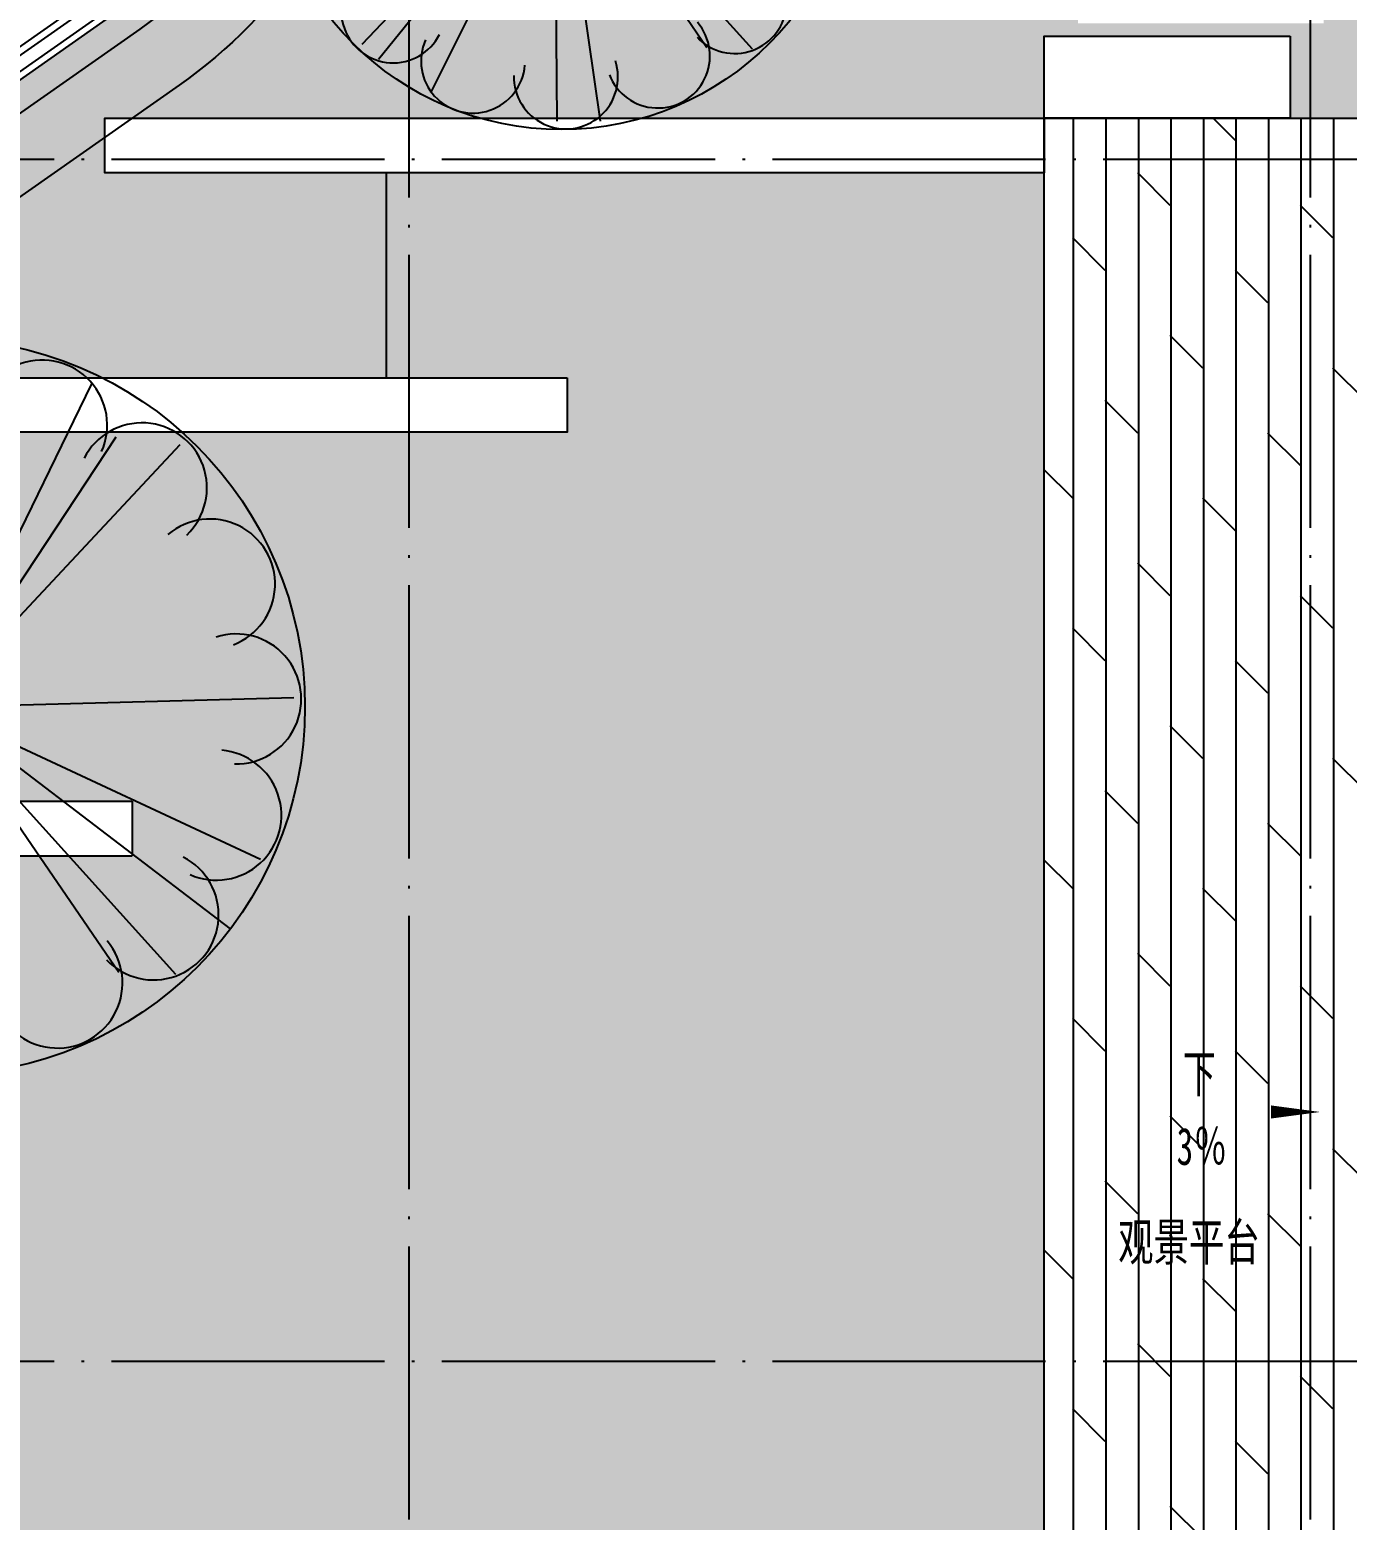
# Model space of a CAD drawing. Header units: millimetres. Extents: x 11476074 to 24729458, y -1239991 to 2813188.
# Drawn here: x 12588419 to 12598065, y 413449 to 424360 of the extents above; entities that cross this region are included whole.
import ezdxf

# ---------------------------------------------------------------- set-up
doc = ezdxf.new("R2010")
doc.units = ezdxf.units.MM
doc.header["$LTSCALE"] = 1000
doc.linetypes.add('DOTE', pattern=[2.4200000000000004, 2, -0.2, 0.02, -0.2])
for name, color, linetype in [('20220819景观提资', 11, 'Continuous'), ('A-ANNO-TEXT', 7, 'Continuous'), ('A-AXIS', 18, 'DOTE'), ('A-DETL-0001', 1, 'Continuous'), ('AXIS', 3, 'Continuous'), ('HZHZNEWPLOTLAYER#@$TT', 7, 'Continuous'), ('LA-DQ-deciduous', 62, 'Continuous'), ('LA-DQ-deciduous（图块层）', 62, 'Continuous'), ('LA-DQ-Q', 55, 'Continuous'), ('PUB_TEXT', 7, 'Continuous'), ('排水沟', 133, 'Continuous')]:
    doc.layers.add(name, color=color, linetype=linetype)
doc.styles.add('TITXV', font='', dxfattribs={"width": 0.7})
doc.styles.add('宋体', font='', dxfattribs={"width": 0.65})
doc.styles.get('TITXV').set_extended_font_data('SimSun')
doc.styles.get('宋体').set_extended_font_data('SimSun')

# ---------------------------------------------------------------- blocks, each defined once
blk = doc.blocks.new('小叶榄仁（原有）')
at = {"layer": 'LA-DQ-Q'}
h = blk.add_hatch(color=256, dxfattribs=at)
edge = h.paths.add_edge_path()
edge.add_arc((-10.94041240284787, 1.935175598264323), 247.6300005471847, 0, 360)
at = {"layer": 'LA-DQ-deciduous'}
for p, q in [((-13.14831677800248, -15.8475344634935, -1.584445386208897e-09), (-35.03949283435213, 2666.864958643346, -1.584445386208897e-09)), ((-13.14831677776965, -15.84753375510627, -1.584445386208897e-09), (1160.40104166116, 2396.663077100777, -1.584445386208897e-09)), ((-1355.142298621122, 1918.682550363374, -1.584445386208897e-09), (44.10817210353707, 14.09097943759116, -1.584445386208897e-09)), ((-13.14831677776965, -15.84753375510627, -1.584445386208897e-09), (1820.895509304017, 1942.138366076178, -1.584445386208897e-09)), ((44.10817210353707, 34.35302830733417, -1.584445386208897e-09), (1341.96316183871, 1999.728234298309, -1.584445386208897e-09)), ((-13.14831677776965, -15.84753375510627, -1.584445386208897e-09), (-1991.770320501171, 1795.914180411492, -1.584445386208897e-09)), ((-13.14831748650613, -15.84753375510627, -1.584445386208897e-09), (-2130.398976361605, 1273.308554119678, -1.584445386208897e-09)), ((-2632.718815616561, -269.571006815866, -1.584445386208897e-09), (-77.56578233441542, 34.35302830731962, -1.584445386208897e-09)), ((-2267.696953719009, -492.4485212949658, -1.584445386208897e-09), (3.549668687166559, 14.09097943747474, -1.584445386208897e-09)), ((-37.00727891805218, 34.35302830733417, -1.584445386208897e-09), (2193.680840071531, -1667.621402173987, -1.584445386208897e-09)), ((-13.14831677776965, -15.84753375510627, -1.584445386208897e-09), (2668.671082520163, 56.74896100023761, -1.584445386208897e-09)), ((-13.14831677776965, -15.84753375510627, -1.584445386208897e-09), (-1854.930697494183, -1966.55591983987, -1.584445386208897e-09)), ((-13.14831677776965, -15.84753375510627, -1.584445386208897e-09), (-1698.090495442731, -2103.524568208959, -1.584445386208897e-09)), ((-13.14831748650613, -15.84753375510627, -1.584445386208897e-09), (-1213.436633325175, -2415.166917541181, -1.584445386208897e-09)), ((-16.72880546981105, -6.170232014716021, -1.584445386208897e-09), (368.5715298762152, -2680.702078474205, -1.584445386208897e-09)), ((-13.14831677776965, -15.84753375510627, -1.584445386208897e-09), (2418.841798178626, -1148.477052300572, -1.584445386208897e-09)), ((-13.14831677800248, -15.8475344634935, -1.584445386208897e-09), (1785.911513370698, -2006.025735055431, -1.584445386208897e-09)), ((3.549668686933728, -6.170232014614157, -1.584445386208897e-09), (1362.241635286955, -1991.807486875434, -1.584445386208897e-09)), ((-57.28730817767064, -127.7400136891374, -1.584445386208897e-09), (-37.00727891804854, -2680.702078474205, -1.584445386208897e-09))]:
    blk.add_line(p, q, dxfattribs=at)
blk.add_circle((-13.14830260839517, -15.84751887700986, -1.584445386208897e-09), 76.45409421031684, dxfattribs=at)
for centre, start, end in [((-74.91735145705024, 2235.526315683048, -1.584445386208897e-09), 358.5696050999313, 197.8385093945923), ((791.3480087986718, 2087.788672021241, -1.584445386208897e-09), 336.0696051001028, 175.3385093937526), ((-931.7789359188137, 2040.512699475745, -1.584445386208897e-09), 21.06960509602557, 220.3385093966247), ((-1648.787336134814, 1532.436878962573, -1.584445386208897e-09), 43.5696050953705, 242.8385093943065), ((1535.136095939906, 1619.791485601832, -1.584445386208897e-09), 313.5696051044858, 152.8385093975231), ((2043.211917161483, 902.7830853857013, -1.584445386208897e-09), 291.0696051047595, 130.3385093970581), ((-2116.784523262639, 788.6487918214407, -1.584445386208897e-09), 66.0696051001222, 265.3385093867491), ((2238.225533368535, 45.92150092427619, -1.584445386208897e-09), 268.5696050995525, 107.8385093965122), ((-2264.522166924311, -77.61656843438686, -1.584445386208897e-09), 88.56960509955246, 287.8385093965122), ((2090.487888998126, -820.3438593314349, -1.584445386208897e-09), 246.0696051001222, 85.33850938674918), ((-2069.508550717255, -934.4781536041846, -1.584445386208897e-09), 111.0696051047596, 310.3385093970581), ((1622.490702579034, -1564.131947181173, -1.584445386208897e-09), 223.5696050953705, 62.83850939430651), ((-1561.432730204189, -1651.486553820316, -1.584445386208897e-09), 133.5696051044858, 332.8385093975231), ((905.4823023630379, -2072.207767694359, -1.584445386208897e-09), 201.0696050960256, 40.33850939662477), ((-817.6446430627184, -2119.483740239739, -1.584445386208897e-09), 156.0696051001027, 355.3385093937526), ((48.62071719300366, -2267.221383901531, -1.584445386208897e-09), 178.5696050999313, 17.83850939860628)]:
    blk.add_arc(centre, 484.8509455513855, start, end, dxfattribs=at)
at = {"layer": 'LA-DQ-Q'}
for centre, radius in [((4.710164089923637, -12.18804854933114, -1.584445386208897e-09), 2745.916329502918), ((-10.94041240284787, 1.935175598264323, -1.584445386208897e-09), 247.6300005471847)]:
    blk.add_circle(centre, radius, dxfattribs=at)
blk = doc.blocks.new('A$C2E1F4B8B')
at = {"layer": '20220819景观提资'}
h = blk.add_hatch(dxfattribs=at)
h.set_pattern_fill('草坪或沼泽', color=68, scale=200)
h.set_pattern_definition([(0, (-25387.84065785818, -126494.3412717869), (800, 800), [120, -24, 32, -24, 120, -480]), (0, (-25427.84065785818, -126470.3412717869), (800, 800), [80, -60, 120, -60, 80, -400]), (0, (-25147.84065785818, -126150.3412717869), (800, 800), [100, -40, 100, -560]), (0, (-25547.84065785818, -125990.3412717869), (800, 800), [40, -80, 40, -640]), (90, (-25467.84065785818, -125990.3412717869), (-799.9999999999999, 800), [72, -728]), (90, (-25227.84065785818, -126470.3412717869), (-799.9999999999999, 800), [80, -720]), (90, (-25027.84065785818, -126150.3412717869), (-799.9999999999999, 800), [80, -720]), (45, (-25123.84065785818, -126478.3412717869), (8.881784197001252e-14, 800.0000000152198), [80, -1051.3708496]), (135, (-25331.84065785818, -126478.3412717869), (-800.0000000152198, 8.881784197001252e-14), [80, -1051.3708496]), (63.43494882, (-25147.84065785818, -126474.3412717869), (4.07989197981351e-08, 800.0000000000751), [79.99999999999966, -1708.854381599994]), (75.96375653, (-25187.84065785818, -126470.3412717869), (2.895186312912301e-08, 799.9999998801562), [80, -3218.4845008]), (75.96375653, (-24987.84065785818, -126150.3412717869), (2.895186312912301e-08, 799.9999998801562), [64, -3234.4845008]), (75.96375653, (-25451.84065785818, -125990.3412717869), (2.895186312912301e-08, 799.9999998801562), [56.00000000000001, -3242.4845008]), (104.03624347, (-25267.84065785818, -126470.3412717869), (-2.895177431128104e-08, 799.9999998801561), [80, -3218.4845008]), (104.03624347, (-25067.84065785818, -126150.3412717869), (-2.895177431128104e-08, 799.9999998801561), [64, -3234.4845008]), (104.03624347, (-25483.84065785818, -125990.3412717869), (-2.895177431128104e-08, 799.9999998801561), [56.00000000000001, -3242.4845008]), (116.5650512, (-25307.84065785818, -126474.3412717869), (-3.200518516877082e-07, 800.0000000000751), [79.99999999999966, -1708.853438159995])])
edge = h.paths.add_edge_path()
edge.add_arc((44235.03302104585, 65460.19666857913), 1750.281827330589, 359.9999999999981, 395.0919296702629)
edge.add_line((45667.16734756716, 66466.41620023368), (38842.05902526341, 76200.00064780674))
edge.add_line((38842.05902526341, 76200.00064780674), (37506.00188682973, 76200.00064780674))
edge.add_line((37506.00188682973, 76200.00064780674), (37234.90337568149, 76200.00064780674))
edge.add_line((37234.90337568149, 76200.00064780674), (37234.90337564051, 77700.00064878678))
edge.add_line((37234.90337564051, 77700.00064878678), (35934.90337568149, 77700.00064864435))
edge.add_line((35934.90337568149, 77700.00064864435), (34734.90337615088, 77700.00064864196))
edge.add_line((34734.90337615088, 77700.00064864196), (34734.90337615088, 85100.00064847118))
edge.add_line((34734.90337615088, 85100.00064847118), (34979.15078326128, 85192.41365964763))
edge.add_line((34979.15078326128, 85192.41365964763), (32340.76100268587, 83499.46398145228))
edge.add_line((32340.76100268587, 83499.46398145228), (32534.90337567963, 83500.0006484706))
edge.add_line((32534.90337567963, 83500.0006484706), (28299.1942888163, 83500.0006484706))
edge.add_line((28299.1942888163, 83500.0006484706), (28299.1942888163, 81108.01779704524))
edge.add_line((28299.1942888163, 81108.01779704524), (28299.1942888163, 78471.41128980304))
edge.add_line((28299.1942888163, 78471.41128980304), (32556.41195427999, 78468.58075166022))
edge.add_line((32556.41195427999, 78468.58075166022), (32556.41195427999, 73287.2103908073))
edge.add_line((32556.41195427999, 73287.2103908073), (35556.41195427999, 73287.2103908073))
edge.add_line((35556.41195427999, 73287.2103908073), (35556.41195427999, 72687.21039080725))
edge.add_line((35556.41195427999, 72687.21039080725), (38201.07197054662, 72687.21039080719))
edge.add_line((38201.07197054662, 72687.21039080719), (38201.07197054662, 73587.21039080719))
edge.add_line((38201.07197054662, 73587.21039080719), (40001.07197054662, 73587.21039080719))
edge.add_line((40001.07197054662, 73587.21039080719), (40001.07197054662, 71787.21039080719))
edge.add_line((40001.07197054662, 71787.21039080719), (38201.07197054662, 71787.21039080719))
edge.add_line((38201.07197054662, 71787.21039080719), (33618.63280291297, 71787.21039080725))
edge.add_line((33618.63280291297, 71787.21039080725), (33618.63280291297, 72687.2103908073))
edge.add_line((33618.63280291297, 72687.2103908073), (32556.41195427999, 72687.2103908073))
edge.add_line((32556.41195427999, 72687.2103908073), (32556.41195427999, 73287.2103908073))
edge.add_line((32556.41195427999, 73287.2103908073), (32556.41195427999, 78468.58075166022))
edge.add_line((32556.41195427999, 78468.58075166022), (28299.1942888163, 78471.41128980304))
edge.add_line((28299.1942888163, 78471.41128980304), (28299.1942888163, 81108.01779704524))
edge.add_line((28299.1942888163, 81108.01779704524), (28299.1942888163, 83500.0006484706))
edge.add_line((28299.1942888163, 83500.0006484706), (32768.9294820521, 84300.00064870104))
edge.add_line((32768.9294820521, 84300.00064870104), (33817.1908488404, 84300.00064870104))
edge.add_line((33817.1908488404, 84300.00064870104), (34979.15078326128, 85192.41365964763))
edge.add_line((34979.15078326128, 85192.41365964763), (36171.93788168393, 86028.88482753438))
edge.add_line((36171.93788168393, 86028.88482753438), (33186.35082904622, 90286.3882864039))
edge.add_line((33186.35082904622, 90286.3882864039), (26614.80795762874, 85677.89035335666))
edge.add_arc((24692.27143556066, 88307.12063614314), 3257.145768707182, 271.3534578363299, 306.1748867744918, ccw=False)
edge.add_line((24769.20553999394, 85050.88358976843), (22434.90337610617, 85050.00064880704))
edge.add_arc((22408.27459586971, 82298.71859098191), 2751.41092053647, 89.44546976635137, 125.0366461313441)
edge.add_line((20828.68891207501, 84551.5326359488), (19610.36785474047, 83697.14726794005))
edge.add_arc((20198.54149036668, 80755.37029179418), 3000.000000504608, 35.03463536420662, 101.30652853263098, ccw=False)
edge.add_line((22654.95699187182, 82477.58482169168), (34282.36221253499, 65893.27553032362))
edge.add_arc((31825.94671132974, 64171.06100086292), 3000.000000007833, -54.965364639041525, 35.034635360664026, ccw=False)
edge.add_line((33548.16124080308, 61714.64549966651), (27598.92720438167, 57543.58515107376))
edge.add_arc((25876.71267491952, 60000.00065226614), 2999.999999998135, 270, 305.03463536082774, ccw=False)
edge.add_line((25876.71267491952, 57000.00065226789), (6534.903375452384, 57000.00065226801))
edge.add_arc((6534.903375452384, 60000.00065226801), 3000, 180, 270, ccw=False)
edge.add_line((3534.903375452384, 60000.00065226801), (3534.903375877067, 67789.64020911691))
edge.add_line((3534.903375877067, 67789.64020911691), (2225.692439511418, 66888.5942003557))
edge.add_arc((4120.704716337845, 64580.63048071286), 2986.263226929347, 129.3885766251655, 178.9922445954067)
edge.add_line((1134.903393598273, 64633.15211089753), (1134.903359249234, 55900.00066800026))
edge.add_line((1134.903359249234, 55900.00066800026), (5084.903371440247, 55900.00065226801))
edge.add_line((5084.903371440247, 55900.00065226801), (31718.62036191672, 55900.00065226801))
edge.add_line((31718.62036191672, 55900.00065226801), (31718.62036191672, 58600.00065226801))
edge.add_line((31718.62036191672, 58600.00065226801), (30245.18492887542, 58600.00065226801))
edge.add_line((30245.18492887542, 58600.00065226801), (30245.18492887542, 59000.00065226801))
edge.add_line((30245.18492887542, 59000.00065226801), (35469.94578374922, 59000.00065226801))
edge.add_line((35469.94578374922, 59000.00065226801), (35469.94578374922, 60499.95192970871))
edge.add_line((35469.94578374922, 60499.95192970871), (33405.96512493119, 60499.95397467166))
edge.add_line((33405.96512493119, 60499.95397467166), (33405.96512493119, 60899.95397467166))
edge.add_line((33405.96512493119, 60899.95397467166), (40285.23510343395, 60899.94715878792))
edge.add_line((40285.23510343395, 60899.94715878792), (40285.23964710534, 60899.94715880201))
edge.add_line((40285.23964710534, 60899.94715880201), (40285.23964710534, 61499.95274876029))
edge.add_line((40285.23964710534, 61499.95274876029), (42085.23964710534, 61499.95274876029))
edge.add_line((42085.23964710534, 61499.95274876029), (42085.23964710534, 60899.89944822114))
edge.add_line((42085.23964710534, 60899.89944822114), (45985.31484837644, 60899.81084136612))
edge.add_line((45985.31484837644, 60899.81084136612), (45985.31484837644, 65460.19666857907))
h.paths.add_polyline_path([(35284.90232702345, 75502.28238839738), (35284.90232702345, 76102.28238839738), (37084.90232702345, 76102.28238839738), (37084.90232702345, 75502.28238839738)], flags=16)
h.paths.add_polyline_path([(34684.90232702531, 76202.28238839738), (34684.90232702531, 77500.00064870104), (36484.90232702531, 77500.00064870104), (36484.90232702531, 76202.28238839738)], flags=16)
h.paths.add_polyline_path([(36184.90232702345, 74802.28238839738), (34384.90232702345, 74802.28238839738), (34384.90232702345, 75402.28238839738), (36184.90232702345, 75402.28238839738)], flags=16)
h.paths.add_polyline_path([(36184.90232702345, 74102.28238839738), (34384.90232702345, 74102.28238839738), (34384.90232702345, 74702.28238839738), (36184.90232702345, 74702.28238839738)], flags=16)
h.paths.add_polyline_path([(35556.41195427999, 73387.26369134634), (33756.41195427999, 73387.26369134634), (33756.41195427999, 73987.26369134634), (35556.41195427999, 73987.26369134634)], flags=16)
h.paths.add_polyline_path([(35556.41195427999, 73287.2103908073), (35556.41195427999, 72687.2103908073), (32556.41195427999, 72687.2103908073), (32556.41195427999, 73287.2103908073)], flags=17)
h.paths.add_polyline_path([(36335.92681469209, 71087.21039080719), (34535.92681469209, 71087.21039080719), (34535.92681469209, 71687.21039080719), (36335.92681469209, 71687.21039080719)], flags=16)
h.paths.add_polyline_path([(36335.92681469209, 70387.21039080719), (34835.92681469209, 70387.21039080719), (34835.92681469209, 70987.21039080719), (36335.92681469209, 70987.21039080719)], flags=16)
h.paths.add_polyline_path([(36635.92681469209, 69687.21039080719), (34835.92681469209, 69687.21039080719), (34835.92681469209, 70287.21039080719), (36635.92681469209, 70287.21039080719)], flags=16)
h.paths.add_polyline_path([(36635.92681469209, 67787.21039080719), (36635.92681469209, 69587.21039080719), (42635.92681469209, 69587.21039080719), (42635.92681469209, 67787.21039080719), (40835.92681469209, 67787.21039080719)], flags=16)
h.paths.add_polyline_path([(36535.92681469209, 67787.21039080719), (35785.209626792, 67787.21039080719), (35785.209626792, 69587.21039080719), (36535.92681469209, 69587.21039080719)], flags=16)
h.paths.add_polyline_path([(35785.209626792, 67087.21039080719), (35785.209626792, 67687.21039080719), (38785.209626792, 67687.21039080719), (38785.209626792, 67087.21039080719)], flags=16)
h.paths.add_polyline_path([(35934.90337600745, 65707.21039086534), (35934.90337610804, 66987.21039080719), (38634.90337610804, 66987.21039080719), (38634.90337600745, 65707.21039086534)], flags=16)
h.paths.add_polyline_path([(37585.209626792, 65093.55553246988), (37585.209626792, 65693.55553246988), (37585.20962670632, 65707.21039068943), (39385.20962670632, 65707.21039068943), (39385.209626792, 65693.60883300897), (39385.209626792, 65093.55553246988)], flags=16)
h.paths.add_polyline_path([(39485.209626792, 64393.55553246988), (39485.209626792, 65693.60883300897), (43444.67927092314, 65693.60883300897), (43444.67927092314, 65693.55553246994), (45244.67927092314, 65693.55553246994), (45244.67927092314, 63893.55553246994), (43444.67927092314, 63893.55553246994), (43444.67927092314, 64393.55553246988)], flags=16)
h.paths.add_polyline_path([(38131.28054163046, 63693.55553246982), (38131.28054163046, 64293.55553246982), (40831.28054163046, 64293.55553246994), (40831.28054163046, 63693.55553246994)], flags=16)
h.paths.add_polyline_path([(36985.209626792, 64393.55553246982), (36985.209626792, 64993.55553246982), (39385.209626792, 64993.55553246988), (39385.209626792, 64393.55553246988)], flags=16)
h.paths.add_polyline_path([(39385.20962670632, 65707.21039068943), (39385.209626792, 65693.60883300897), (37585.209626792, 65693.60883300897), (37585.20962670632, 65707.21039068943)], flags=0)
h.paths.add_polyline_path([(39631.28054163046, 62993.55553246994), (39631.28054163046, 63593.55553246994), (41431.28054163046, 63593.55553246994), (41431.28054163046, 62993.55553246994)], flags=16)
h.paths.add_polyline_path([(40531.28054163046, 62893.55553246994), (42031.28054163046, 62893.55553246994), (42031.28054163046, 62293.55553246994), (40531.28054163046, 62293.55553246994)], flags=16)
h.paths.add_polyline_path([(40531.28054163046, 62193.55553246994), (42331.28054163046, 62193.55553246994), (42331.28054163046, 61593.55553246994), (40531.28054163046, 61593.55553246994)], flags=16)
h = blk.add_hatch(dxfattribs=at)
h.set_pattern_fill('DOLMIT', color=8, scale=300, angle=90)
h.set_pattern_definition([(90, (-25627.84065785818, -126510.3412717869), (-238.122618, 1.45808050969144e-14), []), (135, (-25627.84065785818, -126510.3412717869), (-476.2449108957955, -476.2449108957953), [336.756381, -673.512])])
h.paths.add_polyline_path([(45985.31484837644, 60899.81084136612), (42085.23964710534, 60899.89944822114), (40285.2441909872, 60899.94034280098), (40285.23510343395, 60499.94715878792), (40284.96247342974, 48700.00064780662), (30114.90848989598, 48700.00064780662), (30114.90848989598, 45459.2493781448), (41734.90337568149, 45459.24937814503), (41734.90337568149, 45198.10283777554), (42992.40054229461, 45198.10283777554), (42992.40054229461, 44299.95743372507), (43542.38528035395, 44299.95743372507), (43542.38528035395, 44313.04448834911), (43592.38528035395, 44313.04448834911), (46520.11025184952, 43638.53407730529), (46520.11025184952, 44300.00064825185), (45984.90340392478, 44300.00064825185), (45984.90340392478, 46100.00064824958), (45985.31484837644, 46100.00064824958)])
h = blk.add_hatch(dxfattribs=at)
h.set_pattern_fill('草坪或沼泽', color=68, scale=200)
h.set_pattern_definition([(0, (-12355249.9073343, -362792.4136020176), (1040, 1040), [156, -31.2, 41.6, -31.2, 156, -624]), (0, (-12355301.9073343, -362761.2136020176), (1040, 1040), [104, -78, 156, -78, 104, -520]), (0, (-12354937.9073343, -362345.2136020176), (1040, 1040), [130, -52, 130, -728]), (0, (-12355457.9073343, -362137.2136020176), (1040, 1040), [52, -104, 52, -832]), (90, (-12355353.9073343, -362137.2136020176), (-1040, 1040), [93.6, -946.4000000000001]), (90, (-12355041.9073343, -362761.2136020176), (-1040, 1040), [104, -936]), (90, (-12354781.9073343, -362345.2136020176), (-1040, 1040), [104, -936]), (45, (-12354906.7073343, -362771.6136020176), (8.881784197001252e-14, 1039.999999386218), [104, -1366.7821]), (135, (-12355177.1073343, -362771.6136020176), (-1039.999999386218, 8.881784197001252e-14), [104, -1366.7821]), (63.43494882, (-12354937.9073343, -362766.4136020176), (9.474657503005801e-07, 1039.999998837342), [103.9999999999997, -2221.510599999991]), (75.96375653, (-12354989.9073343, -362761.2136020176), (3.763740430429152e-08, 1039.999999844203), [104, -4184.029799999999]), (75.96375653, (-12354729.9073343, -362345.2136020176), (3.763740430429152e-08, 1039.999999844203), [83.2, -4204.8298]), (75.96375653, (-12355333.1073343, -362137.2136020176), (3.763740430429152e-08, 1039.999999844203), [72.8, -4215.229799999999]), (104.03624347, (-12355093.9073343, -362761.2136020176), (-9.739062356572958e-06, 1039.999997418847), [104, -4184.029799999999]), (104.03624347, (-12354833.9073343, -362345.2136020176), (-9.739062356572958e-06, 1039.999997418847), [83.2, -4204.8298]), (104.03624347, (-12355374.7073343, -362137.2136020176), (-9.739062356572958e-06, 1039.999997418847), [72.8, -4215.229799999999]), (116.5650512, (-12355145.9073343, -362766.4136020176), (-1.741018404999295e-05, 1039.999990787498), [103.9999999999997, -2221.509399999991])])
h.paths.add_polyline_path([(40285.23055958003, 60499.94715879246), (35469.94578374922, 60499.95192970871), (35469.94578374922, 59000.00065226801), (36791.8335929364, 59000.00065226801), (36791.8335929364, 58600.00065226801), (31718.62036191672, 58600.00065226801), (31718.62036191672, 55900.00065226801), (33605.65331332758, 55900.00065226801), (33605.65331332758, 55500.00065226801), (21354.90848989598, 55500.00065226801), (21354.90848989598, 52931.26277596969), (25803.30418759584, 52931.26277596969), (25803.30418759584, 53838.85792419256), (28503.44205526635, 53838.85792419256), (28503.44205526635, 52031.26277596969), (27167.32566772774, 52031.26277596969), (27167.32566772774, 51795.7836356191), (21354.90848989598, 51795.7836356191), (21354.90848989598, 48700.00064780662), (30114.90848989598, 48700.00064780662), (40284.96247342974, 48700.00064780662)])
h.paths.add_polyline_path([(15284.97209928557, 48177.57437990635), (6747.840597966686, 48177.57437990635), (6747.840597966686, 47385.149393017), (15284.97209928557, 47385.149393017)])
h.paths.add_polyline_path([(9022.149591255933, 47235.149393017), (6597.840597966686, 47235.149393017), (1784.90332524851, 47235.14939302177), (1784.903322132304, 46649.99841380795), (9022.149591255933, 46649.99841380317)])
blk.add_lwpolyline([(42085.23964710534, 61499.95274876029), (42085.23964710534, 60899.95274876029), (40285.23964710534, 60899.95274876029), (40285.23964710534, 61499.95274876029)], close=True, dxfattribs=at)
at = {"layer": '20220819景观提资', "color": 4}
for points in [[(40285.23510343395, 60899.94715878792), (40285.23510343395, 60499.94715878792), (33405.96512493119, 60499.95397467166), (33405.96512493119, 60899.95397467166)], [(36791.8335929364, 59000.00065226801), (36791.8335929364, 58600.00065226801), (30245.18492887542, 58600.00065226801), (30245.18492887542, 59000.00065226801)]]:
    blk.add_lwpolyline(points, close=True, dxfattribs=at)
at = {"layer": '20220819景观提资'}
for points in [[(39685.23055958003, 60899.95397467166), (45985.23055707663, 60899.8108432811)], [(40285.23055973463, 60499.95397467166), (40285.23964713328, 60899.94034290418)], [(35469.94578374922, 59000.00065226801), (35469.94578374922, 60499.95397467166)], [(40284.96247342974, 48700.00064780668), (40285.23055973463, 60499.95397467166)]]:
    blk.add_lwpolyline(points, dxfattribs=at)
at = {"layer": '20220819景观提资', "color": 4}
for points in [[(5084.903371440247, 55900.00065226801), (33605.65331332758, 55900.00065226801)], [(33605.65331332758, 55900.00065226801), (33605.65331332758, 55500.00065226801)], [(5084.903371440247, 55500.00065226801), (33605.65331332758, 55500.00065226801)]]:
    blk.add_lwpolyline(points, dxfattribs=at)
at = {"layer": 'AXIS'}
blk.add_lwpolyline([(40510.78998214938, 53624.26132047497, 0, 0, 0), (42304.85164325871, 53624.26132047497, 0, 96.00000000000001, 0), (41944.85164325871, 53624.26132047497, 0, 0, 0)], format="xyseb", dxfattribs=at)
at = {"layer": 'LA-DQ-deciduous（图块层）', "color": 0}
for p, xscale, yscale, zscale in [((36744.60952476226, 62982.71218397602, 1.244522275720567e-09), 0.7854624000000001, 0.7854624000000001, 0.7854624000000001), ((32170.99482316896, 56602.84448953619, 1.555652844650709e-09), 0.981828, 0.981828, 0.981828)]:
    blk.add_blockref('小叶榄仁（原有）', p, dxfattribs=dict(at, xscale=xscale, yscale=yscale, zscale=zscale))
at = {"layer": 'A-ANNO-TEXT', "style": 'TITXV', "width": 0.7}
blk.add_text('观景平台', height=271.8987341772152, dxfattribs=at).set_placement((40825.06036502309, 52536.73783158703))
at = {"layer": 'PUB_TEXT', "style": '宋体', "width": 0.65}
for s, p in [('下', (41298.71954688126, 53768.7170166775)), ('3', (41254.28916713442, 53236.76764958889)), ('％', (41380.66891396986, 53236.76764958889))]:
    blk.add_text(s, height=271.8987341772152, dxfattribs=at).set_placement(p)
blk = doc.blocks.new('sdgsdgh')
at = {"color": 2}
for points in [[(46078.19021257013, 78082.9169114951), (47925.91246757284, 75447.48821695923, -0.414213562373024), (47203.94817870483, 71338.50202014658), (41254.71414211579, 67167.44167143572, -0.1540694300666023), (39561.2031883169, 66632.91691439424), (20219.39388884604, 66632.91691439471, -0.4142135623730951), (17269.39388884604, 69582.91691439471), (17269.39388884604, 80758.58960328018, -0.2445382749205991), (18525.8829350397, 83174.06484623719), (32189.52105026878, 92753.76179731434, -0.4142135623929659), (36298.50724691153, 92031.7975083316)], [(45956.06103700772, 78082.91691149573), (47844.03195086867, 75390.08106597711, -0.4142135623729188), (47146.54102772474, 71420.3825368529), (41197.3069911357, 67249.32218814216, -0.1540694300669183), (39561.20318832248, 66732.91691439511), (20219.39388884604, 66732.91691439471, -0.414213562373095), (17369.39388884604, 69582.91691439471), (17369.39388884604, 80758.58960328018, -0.2445382749205936), (18583.29008601606, 83092.18432952679), (32246.92820124887, 92671.8812806079, -0.4142135623932658), (36216.6267301999, 91974.39035735402)]]:
    blk.add_lwpolyline(points, format="xyb", dxfattribs=at)
at = {"layer": 'A-DETL-0001'}
for p, q in [((41168.60341518372, 67290.26244750852), (47117.83745160513, 71461.32279610122)), ((41283.41771714762, 67126.50141409558), (47232.65175356902, 71297.56176268827))]:
    blk.add_line(p, q, dxfattribs=at)
blk = doc.blocks.new('00')
at = {"layer": '排水沟'}
blk.add_lwpolyline([(12590008.04481978, 428821.2831249519, -0.4142109365918505), (12589224.8828775, 424364.0980685009), (12582448.63958992, 419613.2142545201), (12556696.81065801, 419613.2142564104), (12556696.81065799, 408813.2120139713), (12601596.81071041, 408813.2120120738), (12601596.81071041, 428856.4270873644), (12600049.23287671, 431063.2142507184)], format="xyb", dxfattribs=at)
blk.add_lwpolyline([(12557196.81065803, 419113.214258377), (12557196.81065799, 409313.2120159378), (12601096.81071041, 409313.2120120738), (12601096.81071041, 428589.3234474905), (12590721.59341908, 428589.3234474905, -0.3673049444853122), (12589511.91863241, 423954.6954849685), (12582606.45514935, 419113.2142545272)], format="xyb", close=True, dxfattribs=at)
blk.add_blockref('sdgsdgh', (12541877.41682196, 353230.2973392232))
at = {"layer": 'HZHZNEWPLOTLAYER#@$TT'}
blk.add_blockref('A$C2E1F4B8B', (12555561.9073343, 362813.2136020176), dxfattribs=at)
blk = doc.blocks.new('qlzw')
at = {"layer": 'A-AXIS'}
for p, q in [((12457766.81185048, 979989.7590900622, -0.001322019020014728), (12457766.81071039, 1082989.759090747)), ((12464366.81185048, 979989.7590900622, -0.001322019020014728), (12464366.81071039, 1082989.759090747)), ((12416866.81071017, 1055289.759090748), (12486866.81071017, 1055289.759090747)), ((12416866.81071017, 1046489.759090526), (12486866.81071017, 1046489.759090526))]:
    blk.add_line(p, q, dxfattribs=at)

msp = doc.modelspace()

# ---------------------------------------------------------------- block references
msp.add_blockref('00', (0, 0))
at = {"layer": '排水沟'}
msp.add_blockref('qlzw', (133430.0000000149, -631876.544840029), dxfattribs=at)

doc.saveas('drawing.dxf')
